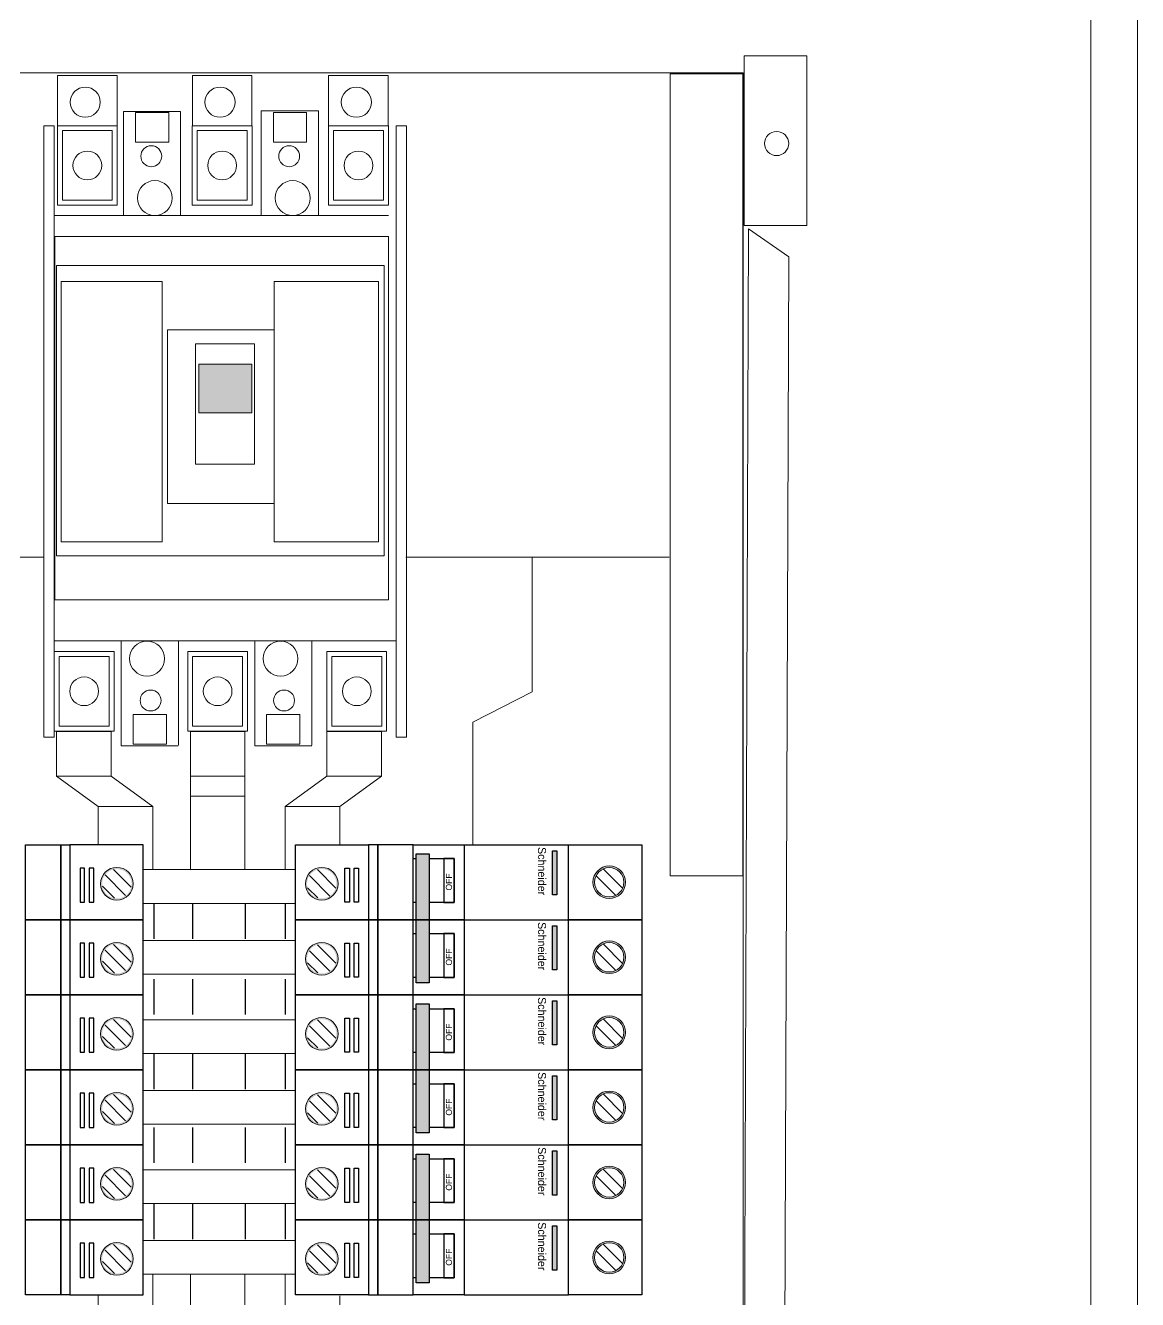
# Model space of a CAD drawing. Header units: inches. Extents: x 18739 to 22272, y 3658 to 7913.
# Drawn here: x 21769.73 to 21795.96, y 5557.59 to 5587.61 of the extents above; entities that cross this region are included whole.
import ezdxf

# ---------------------------------------------------------------- set-up
doc = ezdxf.new("R2010")
doc.units = ezdxf.units.IN
doc.header["$MEASUREMENT"] = 0
for name, color, linetype, lineweight in [('125-250AT', 7, 'Continuous', 13), ('breaker', 8, 'Continuous', 13), ('ENCLOSRURE', 7, 'Continuous', 20), ('LUGS', 251, 'Continuous', 5)]:
    doc.layers.add(name, color=color, linetype=linetype, lineweight=lineweight)
doc.layers.add('20-80AT', color=85, linetype='Continuous')
doc.styles.get("Standard").update_dxf_attribs({"font": 'arial.ttf'})

msp = doc.modelspace()

# ---------------------------------------------------------------- hatches: boundary and pattern name
h = msp.add_hatch(color=3)
h.dxf.hatch_style = 1
h.paths.add_polyline_path([(21778.95079, 5568.09234), (21779.25238, 5568.09234), (21779.25238, 5565.05626), (21778.95079, 5565.05626)])
h = msp.add_hatch(color=3)
h.dxf.hatch_style = 1
h.paths.add_polyline_path([(21782.26239, 5568.16629), (21782.16098, 5568.16629), (21782.16098, 5567.12719), (21782.26239, 5567.12719)])
h = msp.add_hatch(color=3)
h.dxf.hatch_style = 1
h.paths.add_polyline_path([(21782.2624, 5566.39788), (21782.16099, 5566.39788), (21782.16099, 5565.35878), (21782.2624, 5565.35878)])
h = msp.add_hatch(color=3)
h.dxf.hatch_style = 1
h.paths.add_polyline_path([(21778.95078, 5564.55553), (21779.25237, 5564.55553), (21779.25237, 5561.51946), (21778.95078, 5561.51946)])
h = msp.add_hatch(color=3)
h.dxf.hatch_style = 1
h.paths.add_polyline_path([(21782.26238, 5564.62948), (21782.16096, 5564.62948), (21782.16096, 5563.59039), (21782.26238, 5563.59039)])
h = msp.add_hatch(color=3)
h.dxf.hatch_style = 1
h.paths.add_polyline_path([(21782.26239, 5562.86107), (21782.16098, 5562.86107), (21782.16098, 5561.82197), (21782.26239, 5561.82197)])
h = msp.add_hatch(color=3)
h.dxf.hatch_style = 1
h.paths.add_polyline_path([(21778.95077, 5561.01872), (21779.25236, 5561.01872), (21779.25236, 5557.98265), (21778.95077, 5557.98265)])
h = msp.add_hatch(color=3)
h.dxf.hatch_style = 1
h.paths.add_polyline_path([(21782.26237, 5561.09267), (21782.16095, 5561.09267), (21782.16095, 5560.05358), (21782.26237, 5560.05358)])
h = msp.add_hatch(color=3)
h.dxf.hatch_style = 1
h.paths.add_polyline_path([(21782.26238, 5559.32426), (21782.16096, 5559.32426), (21782.16096, 5558.28516), (21782.26238, 5558.28516)])
at = {"layer": 'ENCLOSRURE'}
h = msp.add_hatch(color=6, dxfattribs=at)
h.dxf.hatch_style = 1
h.paths.add_polyline_path([(21775.07006, 5579.63176), (21773.82053, 5579.63176), (21773.82053, 5578.48947), (21775.07006, 5578.48947)])
h = msp.add_hatch(color=253, dxfattribs=at)
h.dxf.hatch_style = 1
h.paths.add_polyline_path([(21783.8859, 5567.42409, 1), (21783.11512, 5567.42409, 1)])
h.paths.add_polyline_path([(21783.84706, 5567.42409, 1), (21783.15397, 5567.42409, 1)], flags=16)
h = msp.add_hatch(color=253, dxfattribs=at)
h.dxf.hatch_style = 1
h.paths.add_polyline_path([(21771.89055, 5567.00374, 1), (21771.89055, 5567.77452, 1)])
h.paths.add_polyline_path([(21771.89055, 5567.73568, -1), (21771.89055, 5567.04259, -1)], flags=16)
h = msp.add_hatch(dxfattribs=at)
h.set_pattern_fill('ANSI31', color=253, scale=1.86272, angle=90)
h.set_pattern_definition([(135, (16649.2052, -7377.22898), (-0.1646427027, -0.1646427027), [])])
h.paths.add_polyline_path([(21771.89055, 5567.73568, 1), (21771.89055, 5567.04259, 1)])
h = msp.add_hatch(color=253, dxfattribs=at)
h.dxf.hatch_style = 1
h.paths.add_polyline_path([(21776.72122, 5567.00375, -1), (21776.72122, 5567.77453, -1)])
h.paths.add_polyline_path([(21776.72122, 5567.73568, 1), (21776.72122, 5567.04259, 1)], flags=16)
h = msp.add_hatch(dxfattribs=at)
h.set_pattern_fill('ANSI31', color=253, scale=1.86272, angle=90)
h.set_pattern_definition([(135, (16649.0698, -7377.22897), (-0.1646427027, -0.1646427027), [])])
h.paths.add_polyline_path([(21776.72122, 5567.73568, -1), (21776.72122, 5567.04259, -1)])
h = msp.add_hatch(dxfattribs=at)
h.set_pattern_fill('ANSI31', color=253, scale=1.86272, angle=90)
h.set_pattern_definition([(135, (16642.2905, -7377.19402), (-0.1646427027, -0.1646427027), [])])
h.paths.add_polyline_path([(21783.84706, 5567.42409, 1), (21783.15397, 5567.42409, 1)])
h = msp.add_hatch(color=253, dxfattribs=at)
h.dxf.hatch_style = 1
h.paths.add_polyline_path([(21771.89055, 5565.23534, 1), (21771.89055, 5566.00612, 1)])
h.paths.add_polyline_path([(21771.89055, 5565.96727, -1), (21771.89055, 5565.27418, -1)], flags=16)
h = msp.add_hatch(color=253, dxfattribs=at)
h.dxf.hatch_style = 1
h.paths.add_polyline_path([(21776.72123, 5565.23534, -1), (21776.72123, 5566.00612, -1)])
h.paths.add_polyline_path([(21776.72123, 5565.96727, 1), (21776.72123, 5565.27418, 1)], flags=16)
h = msp.add_hatch(color=253, dxfattribs=at)
h.dxf.hatch_style = 1
h.paths.add_polyline_path([(21783.88591, 5565.65568, 1), (21783.11513, 5565.65568, 1)])
h.paths.add_polyline_path([(21783.84707, 5565.65568, 1), (21783.15398, 5565.65568, 1)], flags=16)
h = msp.add_hatch(dxfattribs=at)
h.set_pattern_fill('ANSI31', color=253, scale=1.86272, angle=90)
h.set_pattern_definition([(135, (16642.29052, -7378.96243), (-0.1646427027, -0.1646427027), [])])
h.paths.add_polyline_path([(21783.84707, 5565.65568, 1), (21783.15398, 5565.65568, 1)])
h = msp.add_hatch(dxfattribs=at)
h.set_pattern_fill('ANSI31', color=253, scale=1.86272, angle=90)
h.set_pattern_definition([(135, (16649.20518, -7378.99738), (-0.1646427027, -0.1646427027), [])])
h.paths.add_polyline_path([(21771.89055, 5565.96727, 1), (21771.89055, 5565.27418, 1)])
h = msp.add_hatch(dxfattribs=at)
h.set_pattern_fill('ANSI31', color=253, scale=1.86272, angle=90)
h.set_pattern_definition([(135, (16649.06981, -7378.99738), (-0.1646427027, -0.1646427027), [])])
h.paths.add_polyline_path([(21776.72123, 5565.96727, -1), (21776.72123, 5565.27418, -1)])
h = msp.add_hatch(color=253, dxfattribs=at)
h.dxf.hatch_style = 1
h.paths.add_polyline_path([(21771.89054, 5563.46693, 1), (21771.89054, 5564.23771, 1)])
h.paths.add_polyline_path([(21771.89054, 5564.19887, -1), (21771.89054, 5563.50578, -1)], flags=16)
h = msp.add_hatch(dxfattribs=at)
h.set_pattern_fill('ANSI31', color=253, scale=1.86272, angle=90)
h.set_pattern_definition([(135, (16649.20518, -7380.76579), (-0.1646427027, -0.1646427027), [])])
h.paths.add_polyline_path([(21771.89054, 5564.19887, 1), (21771.89054, 5563.50578, 1)])
h = msp.add_hatch(color=253, dxfattribs=at)
h.dxf.hatch_style = 1
h.paths.add_polyline_path([(21776.7212, 5563.46694, -1), (21776.7212, 5564.23772, -1)])
h.paths.add_polyline_path([(21776.7212, 5564.19887, 1), (21776.7212, 5563.50578, 1)], flags=16)
h = msp.add_hatch(dxfattribs=at)
h.set_pattern_fill('ANSI31', color=253, scale=1.86272, angle=90)
h.set_pattern_definition([(135, (16649.06979, -7380.76578), (-0.1646427027, -0.1646427027), [])])
h.paths.add_polyline_path([(21776.7212, 5564.19887, -1), (21776.7212, 5563.50578, -1)])
h = msp.add_hatch(color=253, dxfattribs=at)
h.dxf.hatch_style = 1
h.paths.add_polyline_path([(21783.88589, 5563.88728, 1), (21783.11511, 5563.88728, 1)])
h.paths.add_polyline_path([(21783.84704, 5563.88728, 1), (21783.15395, 5563.88728, 1)], flags=16)
h = msp.add_hatch(dxfattribs=at)
h.set_pattern_fill('ANSI31', color=253, scale=1.86272, angle=90)
h.set_pattern_definition([(135, (16642.2905, -7380.73083), (-0.1646427027, -0.1646427027), [])])
h.paths.add_polyline_path([(21783.84704, 5563.88728, 1), (21783.15395, 5563.88728, 1)])
h = msp.add_hatch(color=253, dxfattribs=at)
h.dxf.hatch_style = 1
h.paths.add_polyline_path([(21771.89054, 5561.69853, 1), (21771.89054, 5562.46931, 1)])
h.paths.add_polyline_path([(21771.89054, 5562.43046, -1), (21771.89054, 5561.73737, -1)], flags=16)
h = msp.add_hatch(dxfattribs=at)
h.set_pattern_fill('ANSI31', color=253, scale=1.86272, angle=90)
h.set_pattern_definition([(135, (16649.20517, -7382.5342), (-0.1646427027, -0.1646427027), [])])
h.paths.add_polyline_path([(21771.89054, 5562.43046, 1), (21771.89054, 5561.73737, 1)])
h = msp.add_hatch(color=253, dxfattribs=at)
h.dxf.hatch_style = 1
h.paths.add_polyline_path([(21776.72122, 5561.69853, -1), (21776.72122, 5562.46931, -1)])
h.paths.add_polyline_path([(21776.72122, 5562.43046, 1), (21776.72122, 5561.73737, 1)], flags=16)
h = msp.add_hatch(dxfattribs=at)
h.set_pattern_fill('ANSI31', color=253, scale=1.86272, angle=90)
h.set_pattern_definition([(135, (16649.0698, -7382.5342), (-0.1646427027, -0.1646427027), [])])
h.paths.add_polyline_path([(21776.72122, 5562.43046, -1), (21776.72122, 5561.73737, -1)])
h = msp.add_hatch(color=253, dxfattribs=at)
h.dxf.hatch_style = 1
h.paths.add_polyline_path([(21783.8859, 5562.11887, 1), (21783.11512, 5562.11887, 1)])
h.paths.add_polyline_path([(21783.84706, 5562.11887, 1), (21783.15397, 5562.11887, 1)], flags=16)
h = msp.add_hatch(dxfattribs=at)
h.set_pattern_fill('ANSI31', color=253, scale=1.86272, angle=90)
h.set_pattern_definition([(135, (16642.2905, -7382.49924), (-0.1646427027, -0.1646427027), [])])
h.paths.add_polyline_path([(21783.84706, 5562.11887, 1), (21783.15397, 5562.11887, 1)])
h = msp.add_hatch(color=253, dxfattribs=at)
h.dxf.hatch_style = 1
h.paths.add_polyline_path([(21771.89053, 5559.93012, 1), (21771.89053, 5560.7009, 1)])
h.paths.add_polyline_path([(21771.89053, 5560.66206, -1), (21771.89053, 5559.96897, -1)], flags=16)
h = msp.add_hatch(dxfattribs=at)
h.set_pattern_fill('ANSI31', color=253, scale=1.86272, angle=90)
h.set_pattern_definition([(135, (16649.20516, -7384.3026), (-0.1646427027, -0.1646427027), [])])
h.paths.add_polyline_path([(21771.89053, 5560.66206, 1), (21771.89053, 5559.96897, 1)])
h = msp.add_hatch(color=253, dxfattribs=at)
h.dxf.hatch_style = 1
h.paths.add_polyline_path([(21776.72119, 5559.93013, -1), (21776.72119, 5560.70091, -1)])
h.paths.add_polyline_path([(21776.72119, 5560.66206, 1), (21776.72119, 5559.96897, 1)], flags=16)
h = msp.add_hatch(dxfattribs=at)
h.set_pattern_fill('ANSI31', color=253, scale=1.86272, angle=90)
h.set_pattern_definition([(135, (16649.06977, -7384.3026), (-0.1646427027, -0.1646427027), [])])
h.paths.add_polyline_path([(21776.72119, 5560.66206, -1), (21776.72119, 5559.96897, -1)])
h = msp.add_hatch(color=253, dxfattribs=at)
h.dxf.hatch_style = 1
h.paths.add_polyline_path([(21783.88588, 5560.35047, 1), (21783.1151, 5560.35047, 1)])
h.paths.add_polyline_path([(21783.84703, 5560.35047, 1), (21783.15394, 5560.35047, 1)], flags=16)
h = msp.add_hatch(dxfattribs=at)
h.set_pattern_fill('ANSI31', color=253, scale=1.86272, angle=90)
h.set_pattern_definition([(135, (16642.29048, -7384.26764), (-0.1646427027, -0.1646427027), [])])
h.paths.add_polyline_path([(21783.84703, 5560.35047, 1), (21783.15394, 5560.35047, 1)])
h = msp.add_hatch(color=253, dxfattribs=at)
h.dxf.hatch_style = 1
h.paths.add_polyline_path([(21771.89052, 5558.16172, 1), (21771.89052, 5558.9325, 1)])
h.paths.add_polyline_path([(21771.89052, 5558.89365, -1), (21771.89052, 5558.20056, -1)], flags=16)
h = msp.add_hatch(dxfattribs=at)
h.set_pattern_fill('ANSI31', color=253, scale=1.86272, angle=90)
h.set_pattern_definition([(135, (16649.20516, -7386.071), (-0.1646427027, -0.1646427027), [])])
h.paths.add_polyline_path([(21771.89052, 5558.89365, 1), (21771.89052, 5558.20056, 1)])
h = msp.add_hatch(color=253, dxfattribs=at)
h.dxf.hatch_style = 1
h.paths.add_polyline_path([(21776.7212, 5558.16172, -1), (21776.7212, 5558.9325, -1)])
h.paths.add_polyline_path([(21776.7212, 5558.89365, 1), (21776.7212, 5558.20056, 1)], flags=16)
h = msp.add_hatch(dxfattribs=at)
h.set_pattern_fill('ANSI31', color=253, scale=1.86272, angle=90)
h.set_pattern_definition([(135, (16649.06979, -7386.071), (-0.1646427027, -0.1646427027), [])])
h.paths.add_polyline_path([(21776.7212, 5558.89365, -1), (21776.7212, 5558.20056, -1)])
h = msp.add_hatch(color=253, dxfattribs=at)
h.dxf.hatch_style = 1
h.paths.add_polyline_path([(21783.88589, 5558.58206, 1), (21783.11511, 5558.58206, 1)])
h.paths.add_polyline_path([(21783.84704, 5558.58206, 1), (21783.15395, 5558.58206, 1)], flags=16)
h = msp.add_hatch(dxfattribs=at)
h.set_pattern_fill('ANSI31', color=253, scale=1.86272, angle=90)
h.set_pattern_definition([(135, (16642.2905, -7386.03605), (-0.1646427027, -0.1646427027), [])])
h.paths.add_polyline_path([(21783.84704, 5558.58206, 1), (21783.15395, 5558.58206, 1)])

# ---------------------------------------------------------------- linework, layer by layer
at = {"color": 0}
for p, q in [((21780.08077, 5568.30842), (21782.54275, 5568.30842)), ((21772.75812, 5566.92179), (21772.75812, 5566.08811)), ((21773.67736, 5566.92179), (21773.67736, 5566.08811)), ((21774.91719, 5566.92179), (21774.91719, 5566.08811)), ((21775.86121, 5566.92179), (21775.86121, 5566.08811)), ((21772.75812, 5565.14334), (21772.75812, 5564.30966)), ((21773.67736, 5565.14334), (21773.67736, 5564.30966)), ((21774.91719, 5565.14334), (21774.91719, 5564.30966)), ((21775.86121, 5565.14334), (21775.86121, 5564.30966)), ((21780.08075, 5564.77161), (21782.54274, 5564.77161)), ((21772.7581, 5563.38498), (21772.7581, 5562.5513)), ((21773.67735, 5563.38498), (21773.67735, 5562.5513)), ((21774.91717, 5563.38498), (21774.91717, 5562.5513)), ((21775.8612, 5563.38498), (21775.8612, 5562.5513)), ((21772.75812, 5561.64604), (21772.75812, 5560.81236)), ((21773.67736, 5561.64604), (21773.67736, 5560.81236)), ((21774.91719, 5561.64604), (21774.91719, 5560.81236)), ((21775.86121, 5561.64604), (21775.86121, 5560.81236)), ((21780.08074, 5561.2348), (21782.54272, 5561.2348)), ((21772.75809, 5559.84817), (21772.75809, 5559.01449)), ((21773.67734, 5559.84817), (21773.67734, 5559.01449)), ((21774.91716, 5559.84817), (21774.91716, 5559.01449)), ((21775.86119, 5559.84817), (21775.86119, 5559.01449)), ((21780.08077, 5557.69799), (21782.54275, 5557.69799))]:
    msp.add_line(p, q, dxfattribs=at)
at = {"color": 3}
for points in [[(21778.95079, 5565.05626), (21778.95079, 5568.09234), (21779.25238, 5568.09234), (21779.25238, 5565.05626)], [(21782.26239, 5568.16629), (21782.26239, 5567.12719), (21782.16098, 5567.12719), (21782.16098, 5568.16629)], [(21782.2624, 5566.39788), (21782.2624, 5565.35878), (21782.16099, 5565.35878), (21782.16099, 5566.39788)], [(21778.95078, 5561.51946), (21778.95078, 5564.55553), (21779.25237, 5564.55553), (21779.25237, 5561.51946)], [(21782.26238, 5564.62948), (21782.26238, 5563.59039), (21782.16096, 5563.59039), (21782.16096, 5564.62948)], [(21782.26239, 5562.86107), (21782.26239, 5561.82197), (21782.16098, 5561.82197), (21782.16098, 5562.86107)], [(21778.95077, 5557.98265), (21778.95077, 5561.01872), (21779.25236, 5561.01872), (21779.25236, 5557.98265)], [(21782.26237, 5561.09267), (21782.26237, 5560.05358), (21782.16095, 5560.05358), (21782.16095, 5561.09267)], [(21782.26238, 5559.32426), (21782.26238, 5558.28516), (21782.16096, 5558.28516), (21782.16096, 5559.32426)]]:
    msp.add_lwpolyline(points, close=True, dxfattribs=at)
at = {"layer": '125-250AT'}
for p, q in [((21772.04439, 5585.58431, -847.11852), (21773.39265, 5585.58431, -847.11852)), ((21772.04439, 5585.58431, -847.11852), (21772.04439, 5583.13698, -847.11852)), ((21772.04439, 5585.58431, -946.22866), (21772.04439, 5583.13698, -946.22866)), ((21772.04439, 5585.58431, -1042.14108), (21772.04439, 5583.13698, -1042.14108)), ((21773.39265, 5585.58431, -847.11852), (21773.39265, 5583.13698, -847.11852)), ((21775.29503, 5585.60516, -847.11852), (21775.29503, 5583.13698, -847.11852)), ((21776.64328, 5585.60516, -847.11852), (21775.29503, 5585.60516, -847.11852)), ((21775.29503, 5585.58431, -946.22866), (21775.29503, 5583.13698, -946.22866)), ((21775.29503, 5585.58431, -1042.14108), (21775.29503, 5583.13698, -1042.14108)), ((21776.64328, 5585.60516, -847.11852), (21776.64328, 5583.13698, -847.11852)), ((21770.16986, 5573.57096, 8.67802), (21770.16986, 5585.24664, 8.67802)), ((21770.16986, 5585.24664, 8.67802), (21770.41413, 5585.24664, 8.67802)), ((21770.41413, 5585.24664, 8.67802), (21770.41413, 5570.84341, 8.67802)), ((21778.4734, 5573.57096, -847.11852), (21778.4734, 5585.24664, -847.11852)), ((21778.4734, 5585.24664, -847.11852), (21778.71767, 5585.24664, -847.11852)), ((21778.71767, 5585.24664, -847.11852), (21778.71767, 5570.84341, -847.11852)), ((21778.2914, 5583.13698, -847.11852), (21770.41413, 5583.13698, 8.67802)), ((21770.16986, 5573.57096, 8.67802), (21770.16974, 5570.84341, 8.67802)), ((21770.16986, 5573.57096, -90.43213), (21770.16986, 5571.12363, -90.43213)), ((21770.16986, 5573.57096, -186.34454), (21770.16986, 5571.12363, -186.34454)), ((21778.4734, 5573.57096, -847.11852), (21778.47328, 5570.84341, -847.11852)), ((21778.4734, 5573.57096, -946.22866), (21778.4734, 5571.12363, -946.22866)), ((21778.4734, 5573.57096, -1042.14108), (21778.4734, 5571.12363, -1042.14108)), ((21770.41413, 5573.11546, 8.67802), (21778.4734, 5573.11546, -847.11852)), ((21771.99482, 5570.63508, -847.11852), (21771.99482, 5573.10327, -847.11852)), ((21773.34308, 5570.65594, -847.11852), (21773.34308, 5573.10327, -847.11852)), ((21773.34308, 5570.65594, -946.22866), (21773.34308, 5573.10327, -946.22866)), ((21773.34308, 5570.65594, -1042.14108), (21773.34308, 5573.10327, -1042.14108)), ((21775.14184, 5570.63508, -1702.91506), (21775.14184, 5573.10327, -1702.91506)), ((21776.4901, 5570.65594, -1702.91506), (21776.4901, 5573.10327, -1702.91506)), ((21776.4901, 5570.65594, -1802.0252), (21776.4901, 5573.10327, -1802.0252)), ((21776.4901, 5570.65594, -1897.93761), (21776.4901, 5573.10327, -1897.93761)), ((21770.41413, 5570.84341, 8.67802), (21770.16974, 5570.84341, 8.67802)), ((21778.71767, 5570.84341, -847.11852), (21778.47328, 5570.84341, -847.11852)), ((21773.33911, 5570.63508, -847.11852), (21771.99482, 5570.63508, -847.11852)), ((21776.48613, 5570.63508, -1702.91506), (21775.14184, 5570.63508, -1702.91506))]:
    msp.add_line(p, q, dxfattribs=at)
for points, elevation in [([(21772.33052, 5585.56082), (21773.11241, 5585.56082), (21773.11241, 5584.86295), (21772.33052, 5584.86295)], -847.11852), ([(21775.58116, 5585.56082), (21776.36305, 5585.56082), (21776.36305, 5584.86295), (21775.58116, 5584.86295)], -847.11852), ([(21770.4892, 5585.25214), (21771.8982, 5585.25214), (21771.8982, 5583.37868), (21770.4892, 5583.37868)], -847.11852), ([(21773.66795, 5585.25214), (21775.07696, 5585.25214), (21775.07696, 5583.37868), (21773.66795, 5583.37868)], -847.11852), ([(21778.2914, 5574.08015), (21770.42961, 5574.08015), (21770.42961, 5582.6415), (21778.2914, 5582.6415)], -847.11852), ([(21770.46911, 5575.1125), (21778.19192, 5575.1125), (21778.19192, 5581.95584), (21770.46911, 5581.95584)], 8.67802), ([(21771.82313, 5570.9881), (21770.41413, 5570.9881), (21770.41413, 5572.86156), (21771.82313, 5572.86156)], 8.67802), ([(21774.97015, 5570.9881), (21773.56115, 5570.9881), (21773.56115, 5572.86156), (21774.97015, 5572.86156)], -847.11852), ([(21778.25164, 5570.9881), (21776.84264, 5570.9881), (21776.84264, 5572.86156), (21778.25164, 5572.86156)], -847.11852), ([(21773.05695, 5570.67943), (21772.27506, 5570.67943), (21772.27506, 5571.37729), (21773.05695, 5571.37729)], -847.11852), ([(21776.20397, 5570.67943), (21775.42208, 5570.67943), (21775.42208, 5571.37729), (21776.20397, 5571.37729)], -1702.91506)]:
    msp.add_lwpolyline(points, close=True, dxfattribs=dict(at, elevation=elevation))
for points in [[(21770.57714, 5575.44923), (21770.57714, 5581.57775), (21772.95676, 5581.57775), (21772.95676, 5575.44923)], [(21775.59777, 5575.44923), (21775.59777, 5581.57775), (21778.06132, 5581.57775), (21778.06132, 5575.44923)], [(21773.0853, 5580.439), (21775.59777, 5580.439), (21775.59777, 5576.35194), (21773.0853, 5576.35194)], [(21773.74534, 5580.11005), (21775.13471, 5580.11005), (21775.13471, 5577.27501), (21773.74534, 5577.27501)], [(21773.82053, 5579.63176), (21775.07006, 5579.63176), (21775.07006, 5578.48947), (21773.82053, 5578.48947)]]:
    msp.add_lwpolyline(points, close=True, dxfattribs=at)
for centre, radius in [((21772.70189, 5584.53352, -847.11852), 0.24673), ((21775.95253, 5584.53352, -847.11852), 0.24673), ((21772.78558, 5583.54697, -847.11852), 0.41096), ((21772.78558, 5583.54697, -944.18459), 0.41096), ((21776.03622, 5583.54697, -847.11852), 0.41096), ((21776.03622, 5583.54697, -944.18459), 0.41096), ((21772.60188, 5572.69328, -847.11852), 0.41096), ((21772.60188, 5572.69328, -944.18459), 0.41096), ((21775.7489, 5572.69328, -1702.91506), 0.41096), ((21775.7489, 5572.69328, -1799.98112), 0.41096), ((21772.68558, 5571.70673, -847.11852), 0.24673), ((21775.8326, 5571.70673, -1702.91506), 0.24673)]:
    msp.add_circle(centre, radius, dxfattribs=at)
at = {"layer": '20-80AT', "color": 0}
for p, q in [((21780.08077, 5566.54006), (21782.54276, 5566.54001)), ((21780.08077, 5564.77169), (21782.54276, 5564.77164)), ((21780.08076, 5563.00325), (21782.54275, 5563.0032)), ((21780.08076, 5561.23488), (21782.54275, 5561.23483)), ((21780.08075, 5559.46644), (21782.54274, 5559.46639)), ((21780.08075, 5557.69808), (21782.54274, 5557.69802))]:
    msp.add_line(p, q, dxfattribs=at)
for points in [[(21769.73482, 5568.30848), (21770.56698, 5568.30848), (21770.56698, 5566.54007), (21769.73482, 5566.54007)], [(21770.56698, 5568.30848), (21770.78476, 5568.30848), (21770.78476, 5566.54009), (21770.56698, 5566.54009)], [(21770.78477, 5568.30849), (21770.78476, 5566.54009), (21772.50976, 5566.54009), (21772.50976, 5568.30849)], [(21777.827, 5568.3085), (21777.82701, 5566.54009), (21776.10201, 5566.54009), (21776.10201, 5568.3085)], [(21778.0448, 5568.30849), (21777.82701, 5568.30849), (21777.82701, 5566.54009), (21778.0448, 5566.54009)], [(21778.87695, 5568.30849), (21778.0448, 5568.30849), (21778.0448, 5566.54008), (21778.87695, 5566.54008)], [(21778.87704, 5566.54007), (21778.87704, 5568.30847), (21780.08076, 5568.30847), (21780.08077, 5566.54007)], [(21784.26774, 5568.30842), (21784.26775, 5566.54001), (21782.54275, 5566.54001), (21782.54275, 5568.30842)], [(21779.84498, 5566.94702), (21779.84498, 5567.98154), (21779.5968, 5567.98154), (21779.5968, 5566.94702)], [(21771.12905, 5566.95294), (21771.12905, 5567.75749), (21771.02156, 5567.75749), (21771.02156, 5566.95294)], [(21771.34645, 5566.95294), (21771.34645, 5567.75749), (21771.23897, 5567.75749), (21771.23897, 5566.95294)], [(21777.26532, 5566.95294), (21777.26532, 5567.7575), (21777.3728, 5567.7575), (21777.3728, 5566.95294)], [(21777.48272, 5566.95294), (21777.48272, 5567.7575), (21777.59021, 5567.7575), (21777.59021, 5566.95294)], [(21769.73481, 5566.54008), (21770.56697, 5566.54008), (21770.56697, 5564.77167), (21769.73481, 5564.77167)], [(21770.56697, 5566.54008), (21770.78476, 5566.54008), (21770.78476, 5564.77168), (21770.56697, 5564.77168)], [(21770.78476, 5566.54009), (21770.78476, 5564.77168), (21772.50975, 5564.77168), (21772.50976, 5566.54009)], [(21777.82701, 5566.54009), (21777.82702, 5564.77168), (21776.10203, 5564.77168), (21776.10202, 5566.54009)], [(21778.04481, 5566.54008), (21777.82702, 5566.54008), (21777.82702, 5564.77168), (21778.04481, 5564.77168)], [(21778.87696, 5566.54008), (21778.04481, 5566.54008), (21778.04481, 5564.77167), (21778.87696, 5564.77167)], [(21778.87706, 5564.77166), (21778.87705, 5566.54006), (21780.08077, 5566.54006), (21780.08078, 5564.77166)], [(21784.26775, 5566.54001), (21784.26776, 5564.7716), (21782.54277, 5564.7716), (21782.54276, 5566.54001)], [(21771.12904, 5565.18453), (21771.12904, 5565.98909), (21771.02155, 5565.98909), (21771.02155, 5565.18453)], [(21771.34645, 5565.18453), (21771.34645, 5565.98909), (21771.23896, 5565.98909), (21771.23896, 5565.18453)], [(21777.26533, 5565.18453), (21777.26533, 5565.98909), (21777.37282, 5565.98909), (21777.37282, 5565.18453)], [(21777.48274, 5565.18453), (21777.48274, 5565.98909), (21777.59022, 5565.98909), (21777.59022, 5565.18453)], [(21779.84499, 5565.1786), (21779.84499, 5566.21313), (21779.59681, 5566.21313), (21779.59681, 5565.1786)], [(21769.73481, 5564.77167), (21770.56696, 5564.77167), (21770.56696, 5563.00326), (21769.73481, 5563.00326)], [(21770.56696, 5564.77167), (21770.78475, 5564.77167), (21770.78475, 5563.00328), (21770.56696, 5563.00328)], [(21770.78476, 5564.77168), (21770.78475, 5563.00328), (21772.50975, 5563.00328), (21772.50975, 5564.77168)], [(21777.82699, 5564.77169), (21777.82699, 5563.00328), (21776.102, 5563.00328), (21776.10199, 5564.77169)], [(21778.04478, 5564.77168), (21777.82699, 5564.77168), (21777.82699, 5563.00328), (21778.04478, 5563.00328)], [(21778.87694, 5564.77168), (21778.04478, 5564.77168), (21778.04478, 5563.00327), (21778.87694, 5563.00327)], [(21778.87703, 5563.00326), (21778.87703, 5564.77167), (21780.08075, 5564.77167), (21780.08075, 5563.00326)], [(21784.26773, 5564.77161), (21784.26774, 5563.0032), (21782.54274, 5563.0032), (21782.54274, 5564.77161)], [(21771.12903, 5563.41613), (21771.12903, 5564.22068), (21771.02155, 5564.22068), (21771.02155, 5563.41613)], [(21771.34644, 5563.41613), (21771.34644, 5564.22068), (21771.23895, 5564.22068), (21771.23895, 5563.41613)], [(21777.26531, 5563.41613), (21777.26531, 5564.22069), (21777.37279, 5564.22069), (21777.37279, 5563.41613)], [(21777.48271, 5563.41613), (21777.48271, 5564.22069), (21777.5902, 5564.22069), (21777.5902, 5563.41613)], [(21779.84496, 5563.41021), (21779.84496, 5564.44473), (21779.59679, 5564.44473), (21779.59679, 5563.41021)], [(21769.7348, 5563.00327), (21770.56696, 5563.00327), (21770.56696, 5561.23486), (21769.7348, 5561.23486)], [(21770.56696, 5563.00327), (21770.78475, 5563.00327), (21770.78475, 5561.23487), (21770.56696, 5561.23487)], [(21770.78475, 5563.00328), (21770.78475, 5561.23487), (21772.50974, 5561.23487), (21772.50975, 5563.00328)], [(21777.827, 5563.00328), (21777.82701, 5561.23487), (21776.10201, 5561.23487), (21776.10201, 5563.00328)], [(21778.0448, 5563.00327), (21777.82701, 5563.00327), (21777.82701, 5561.23487), (21778.0448, 5561.23487)], [(21778.87695, 5563.00327), (21778.0448, 5563.00327), (21778.0448, 5561.23486), (21778.87695, 5561.23486)], [(21778.87704, 5561.23485), (21778.87704, 5563.00325), (21780.08076, 5563.00325), (21780.08077, 5561.23485)], [(21784.26774, 5563.0032), (21784.26775, 5561.23479), (21782.54275, 5561.23479), (21782.54275, 5563.0032)], [(21771.12903, 5561.64772), (21771.12903, 5562.45228), (21771.02154, 5562.45228), (21771.02154, 5561.64772)], [(21771.34643, 5561.64772), (21771.34643, 5562.45228), (21771.23895, 5562.45228), (21771.23895, 5561.64772)], [(21777.26532, 5561.64772), (21777.26532, 5562.45228), (21777.3728, 5562.45228), (21777.3728, 5561.64772)], [(21777.48272, 5561.64772), (21777.48272, 5562.45228), (21777.59021, 5562.45228), (21777.59021, 5561.64772)], [(21779.84498, 5561.6418), (21779.84498, 5562.67632), (21779.5968, 5562.67632), (21779.5968, 5561.6418)], [(21769.73479, 5561.23486), (21770.56695, 5561.23486), (21770.56695, 5559.46645), (21769.73479, 5559.46645)], [(21770.56695, 5561.23486), (21770.78474, 5561.23486), (21770.78474, 5559.46647), (21770.56695, 5559.46647)], [(21770.78475, 5561.23487), (21770.78474, 5559.46647), (21772.50973, 5559.46647), (21772.50974, 5561.23487)], [(21777.82697, 5561.23488), (21777.82698, 5559.46647), (21776.10199, 5559.46647), (21776.10198, 5561.23488)], [(21778.04477, 5561.23487), (21777.82698, 5561.23487), (21777.82698, 5559.46647), (21778.04477, 5559.46647)], [(21778.87693, 5561.23487), (21778.04477, 5561.23487), (21778.04477, 5559.46646), (21778.87693, 5559.46646)], [(21778.87702, 5559.46645), (21778.87701, 5561.23486), (21780.08073, 5561.23486), (21780.08074, 5559.46645)], [(21784.26772, 5561.2348), (21784.26772, 5559.46639), (21782.54273, 5559.46639), (21782.54272, 5561.2348)], [(21779.84495, 5559.8734), (21779.84495, 5560.90792), (21779.59677, 5560.90792), (21779.59677, 5559.8734)], [(21771.12902, 5559.87932), (21771.12902, 5560.68387), (21771.02154, 5560.68387), (21771.02154, 5559.87932)], [(21771.34643, 5559.87932), (21771.34643, 5560.68387), (21771.23894, 5560.68387), (21771.23894, 5559.87932)], [(21777.26529, 5559.87932), (21777.26529, 5560.68388), (21777.37278, 5560.68388), (21777.37278, 5559.87932)], [(21777.4827, 5559.87932), (21777.4827, 5560.68388), (21777.59019, 5560.68388), (21777.59019, 5559.87932)], [(21769.73479, 5559.46646), (21770.56694, 5559.46646), (21770.56694, 5557.69805), (21769.73479, 5557.69805)], [(21770.56694, 5559.46646), (21770.78473, 5559.46646), (21770.78473, 5557.69806), (21770.56694, 5557.69806)], [(21770.78474, 5559.46647), (21770.78473, 5557.69806), (21772.50973, 5557.69806), (21772.50973, 5559.46647)], [(21777.82699, 5559.46647), (21777.82699, 5557.69806), (21776.102, 5557.69806), (21776.10199, 5559.46647)], [(21778.04478, 5559.46646), (21777.82699, 5559.46646), (21777.82699, 5557.69806), (21778.04478, 5557.69806)], [(21778.87694, 5559.46646), (21778.04478, 5559.46646), (21778.04478, 5557.69805), (21778.87694, 5557.69805)], [(21778.87703, 5557.69804), (21778.87703, 5559.46644), (21780.08075, 5559.46644), (21780.08075, 5557.69804)], [(21784.26773, 5559.46639), (21784.26774, 5557.69798), (21782.54274, 5557.69798), (21782.54274, 5559.46639)], [(21779.84496, 5558.10499), (21779.84496, 5559.13951), (21779.59679, 5559.13951), (21779.59679, 5558.10499)], [(21771.12902, 5558.11091), (21771.12902, 5558.91547), (21771.02153, 5558.91547), (21771.02153, 5558.11091)], [(21771.34642, 5558.11091), (21771.34642, 5558.91547), (21771.23894, 5558.91547), (21771.23894, 5558.11091)], [(21777.26531, 5558.11091), (21777.26531, 5558.91547), (21777.37279, 5558.91547), (21777.37279, 5558.11091)], [(21777.48271, 5558.11091), (21777.48271, 5558.91547), (21777.5902, 5558.91547), (21777.5902, 5558.11091)]]:
    msp.add_lwpolyline(points, close=True, dxfattribs=at)
for points in [[(21780.08077, 5568.30842), (21780.08077, 5566.54005), (21782.54275, 5566.54005), (21782.54275, 5568.30842)], [(21778.95079, 5566.94702), (21778.87705, 5566.94702), (21778.87705, 5567.98154), (21778.95079, 5567.98154)], [(21779.25238, 5567.98154), (21779.84498, 5567.98154), (21779.84498, 5566.94702), (21779.25238, 5566.94702)], [(21780.08077, 5566.54005), (21778.87696, 5566.54007)], [(21778.87696, 5566.54006), (21778.9508, 5566.54006)], [(21779.25239, 5566.54005), (21780.08077, 5566.54004)], [(21780.08078, 5566.54001), (21780.08078, 5564.77164), (21782.54276, 5564.77164), (21782.54276, 5566.54001)], [(21778.9508, 5565.1786), (21778.87706, 5565.1786), (21778.87706, 5566.21313), (21778.9508, 5566.21313)], [(21779.25239, 5566.21313), (21779.84499, 5566.21313), (21779.84499, 5565.1786), (21779.25239, 5565.1786)], [(21780.08075, 5564.77161), (21780.08075, 5563.00324), (21782.54274, 5563.00324), (21782.54274, 5564.77161)], [(21778.95078, 5563.41021), (21778.87703, 5563.41021), (21778.87703, 5564.44473), (21778.95078, 5564.44473)], [(21779.25236, 5564.44473), (21779.84496, 5564.44473), (21779.84496, 5563.41021), (21779.25236, 5563.41021)], [(21780.08076, 5563.00325), (21778.87695, 5563.00326)], [(21778.87695, 5563.00325), (21778.95078, 5563.00325)], [(21779.25237, 5563.00324), (21780.08076, 5563.00323)], [(21780.08077, 5563.0032), (21780.08077, 5561.23483), (21782.54275, 5561.23483), (21782.54275, 5563.0032)], [(21778.95079, 5561.6418), (21778.87705, 5561.6418), (21778.87705, 5562.67632), (21778.95079, 5562.67632)], [(21779.25238, 5562.67632), (21779.84498, 5562.67632), (21779.84498, 5561.6418), (21779.25238, 5561.6418)], [(21780.08074, 5561.2348), (21780.08074, 5559.46643), (21782.54272, 5559.46643), (21782.54272, 5561.2348)], [(21778.95077, 5559.8734), (21778.87702, 5559.8734), (21778.87702, 5560.90792), (21778.95076, 5560.90792)], [(21779.25235, 5560.90792), (21779.84495, 5560.90792), (21779.84495, 5559.8734), (21779.25235, 5559.8734)], [(21780.08075, 5559.46644), (21778.87694, 5559.46645)], [(21778.87694, 5559.46644), (21778.95077, 5559.46644)], [(21779.25236, 5559.46644), (21780.08075, 5559.46642)], [(21780.08075, 5559.46639), (21780.08075, 5557.69802), (21782.54274, 5557.69802), (21782.54274, 5559.46639)], [(21778.95078, 5558.10499), (21778.87703, 5558.10499), (21778.87703, 5559.13951), (21778.95078, 5559.13951)], [(21779.25236, 5559.13951), (21779.84496, 5559.13951), (21779.84496, 5558.10499), (21779.25236, 5558.10499)]]:
    msp.add_lwpolyline(points, dxfattribs=at)
at = {"layer": 'breaker'}
for points, elevation in [([(21771.89658, 5586.43662), (21771.89658, 5585.25214), (21770.49082, 5585.25214), (21770.49082, 5586.43662)], -847.11852), ([(21775.07534, 5586.43662), (21775.07534, 5585.25214), (21773.66957, 5585.25214), (21773.66957, 5586.43662)], -847.11852), ([(21778.28978, 5586.43662), (21778.28978, 5585.25214), (21776.88402, 5585.25214), (21776.88402, 5586.43662)], -847.11852), ([(21776.8824, 5585.25214), (21778.2914, 5585.25214), (21778.2914, 5583.37868), (21776.8824, 5583.37868)], -847.11852), ([(21770.60447, 5585.13687), (21771.78293, 5585.13687), (21771.78293, 5583.49396), (21770.60447, 5583.49396)], -847.11852), ([(21773.78323, 5585.13687), (21774.96168, 5585.13687), (21774.96168, 5583.49396), (21773.78323, 5583.49396)], -847.11852), ([(21776.99767, 5585.13687), (21778.17612, 5585.13687), (21778.17612, 5583.49396), (21776.99767, 5583.49396)], -847.11852), ([(21770.5294, 5572.74629), (21771.70786, 5572.74629), (21771.70786, 5571.10338), (21770.5294, 5571.10338)], 8.67802), ([(21773.67642, 5572.74629), (21774.85488, 5572.74629), (21774.85488, 5571.10338), (21773.67642, 5571.10338)], -847.11852), ([(21776.95792, 5572.74629), (21778.13637, 5572.74629), (21778.13637, 5571.10338), (21776.95792, 5571.10338)], -847.11852)]:
    msp.add_lwpolyline(points, close=True, dxfattribs=dict(at, elevation=elevation))
for centre, radius in [((21771.14405, 5585.80645, -90.77189), 0.35533), ((21774.32281, 5585.80645, -90.77189), 0.35533), ((21777.53725, 5585.80645, -90.77189), 0.35533), ((21771.1937, 5584.31541, -847.23737), 0.33867), ((21771.1937, 5584.31541, -949.04479), 0.33867), ((21771.1937, 5584.31541, -1046.7023), 0.33867), ((21774.37246, 5584.31541, -847.23737), 0.33867), ((21774.37246, 5584.31541, -949.04479), 0.33867), ((21774.37246, 5584.31541, -1046.7023), 0.33867), ((21777.5869, 5584.31541, -847.23737), 0.33867), ((21777.5869, 5584.31541, -949.04479), 0.33867), ((21777.5869, 5584.31541, -1046.7023), 0.33867), ((21771.11863, 5571.92483, 8.55917), 0.33867), ((21771.11863, 5571.92483, -93.24825), 0.33867), ((21771.11863, 5571.92483, -190.90577), 0.33867), ((21774.26565, 5571.92483, -847.23737), 0.33867), ((21774.26565, 5571.92483, -949.04479), 0.33867), ((21774.26565, 5571.92483, -1046.7023), 0.33867), ((21777.54714, 5571.92483, -847.23737), 0.33867), ((21777.54714, 5571.92483, -949.04479), 0.33867), ((21777.54714, 5571.92483, -1046.7023), 0.33867)]:
    msp.add_circle(centre, radius, dxfattribs=at)
at = {"layer": 'ENCLOSRURE', "color": 252}
for p, q in [((21763.95561, 5575.08097), (21770.16746, 5575.08097)), ((21778.70482, 5575.08097), (21784.91667, 5575.08097)), ((21781.685, 5575.08241), (21781.685, 5571.91312)), ((21781.685, 5571.91312), (21780.28672, 5571.1994)), ((21780.28672, 5571.1994), (21780.28672, 5568.30842))]:
    msp.add_line(p, q, dxfattribs=at)
at = {"layer": 'ENCLOSRURE'}
for p, q in [((21770.46471, 5569.9212), (21771.44862, 5569.20669)), ((21771.75293, 5569.9212), (21772.73685, 5569.20669)), ((21776.84443, 5569.9212), (21775.86052, 5569.20669)), ((21778.13266, 5569.9212), (21777.14874, 5569.20669))]:
    msp.add_line(p, q, dxfattribs=at)
for points in [[(21752.52715, 5602.33962), (21795.95755, 5602.33962), (21795.95755, 5546.36977), (21752.52715, 5546.36977)], [(21753.62715, 5601.23962), (21794.85755, 5601.23962), (21794.85755, 5547.37085), (21753.62715, 5547.37085)], [(21786.67844, 5586.89627), (21788.16145, 5586.89627), (21788.16145, 5582.89894), (21786.67844, 5582.89894)], [(21761.96177, 5586.4964), (21786.65539, 5586.4964), (21786.65539, 5554.64788), (21761.96177, 5554.64788)], [(21786.78757, 5582.81988), (21787.73501, 5582.16429), (21787.63719, 5556.74254), (21786.68975, 5556.24014)], [(21770.46471, 5570.97429), (21771.75293, 5570.97429), (21771.75293, 5569.9212), (21770.46471, 5569.9212)], [(21774.91088, 5570.97429), (21773.62266, 5570.97429), (21773.62266, 5569.9212), (21774.91088, 5569.9212)], [(21778.13266, 5570.97429), (21776.84443, 5570.97429), (21776.84443, 5569.9212), (21778.13266, 5569.9212)], [(21773.62266, 5569.9212), (21774.91088, 5569.9212), (21774.91088, 5569.44972), (21773.62266, 5569.44972)], [(21772.50545, 5567.72169), (21776.09917, 5567.72169), (21776.09917, 5566.92672), (21772.50545, 5566.92672)], [(21772.50545, 5566.05354), (21776.09917, 5566.05354), (21776.09917, 5565.25858), (21772.50545, 5565.25858)], [(21772.50544, 5564.18488), (21776.09916, 5564.18488), (21776.09916, 5563.38991), (21772.50544, 5563.38991)], [(21772.50544, 5562.51673), (21776.09916, 5562.51673), (21776.09916, 5561.72177), (21772.50544, 5561.72177)], [(21772.50542, 5560.64807), (21776.09915, 5560.64807), (21776.09915, 5559.8531), (21772.50542, 5559.8531)], [(21772.50542, 5558.97992), (21776.09915, 5558.97992), (21776.09915, 5558.18496), (21772.50542, 5558.18496)]]:
    msp.add_lwpolyline(points, close=True, dxfattribs=at)
at = {"layer": 'ENCLOSRURE', "color": 252}
msp.add_lwpolyline([(21784.94063, 5586.47098), (21786.65282, 5586.47098), (21786.65282, 5567.57604), (21784.94063, 5567.57604)], close=True, dxfattribs=at)
at = {"layer": 'ENCLOSRURE'}
for points in [[(21774.91088, 5567.73633), (21774.91088, 5569.44972), (21773.62266, 5569.44972), (21773.62266, 5567.72519)], [(21771.44862, 5568.30537), (21771.44862, 5569.20669), (21772.73685, 5569.20669), (21772.73685, 5567.71571)], [(21777.14874, 5568.30537), (21777.14874, 5569.20669), (21775.86052, 5569.20669), (21775.86052, 5567.71571)], [(21772.73685, 5558.1835), (21772.73685, 5556.44891), (21771.44862, 5556.44891), (21771.44862, 5557.67969)], [(21773.62266, 5558.18824), (21773.62266, 5556.44688), (21774.91088, 5556.44688), (21774.91088, 5558.18632)], [(21775.86052, 5558.18325), (21775.86052, 5556.44994), (21777.14874, 5556.44994), (21777.14874, 5557.68036)]]:
    msp.add_lwpolyline(points, dxfattribs=at)
msp.add_circle((21787.44674, 5584.83249), 0.28501, dxfattribs=at)
at = {"layer": 'LUGS'}
for centre, radius in [((21783.50051, 5567.42409, -0.38824), 0.38539), ((21783.50054, 5567.42421, -0.38824), 0.38539), ((21771.89055, 5567.38913, -4.00193), 0.38539), ((21776.72122, 5567.38914, -4.00193), 0.38539), ((21783.50051, 5567.42409, -0.19412), 0.34654), ((21771.89055, 5565.62073, -4.00193), 0.38539), ((21776.72123, 5565.62073, -4.00193), 0.38539), ((21783.50052, 5565.65568, -0.38824), 0.38539), ((21783.50056, 5565.6558, -0.38824), 0.38539), ((21783.50052, 5565.65568, -0.19412), 0.34654), ((21771.89054, 5563.85232, -4.00193), 0.38539), ((21776.7212, 5563.85233, -4.00193), 0.38539), ((21783.5005, 5563.88728, -0.38824), 0.38539), ((21783.50053, 5563.88741, -0.38824), 0.38539), ((21783.5005, 5563.88728, -0.19412), 0.34654), ((21771.89054, 5562.08392, -4.00193), 0.38539), ((21776.72122, 5562.08392, -4.00193), 0.38539), ((21783.50051, 5562.11887, -0.38824), 0.38539), ((21783.50054, 5562.11899, -0.38824), 0.38539), ((21783.50051, 5562.11887, -0.19412), 0.34654), ((21771.89053, 5560.31551, -4.00193), 0.38539), ((21776.72119, 5560.31552, -4.00193), 0.38539), ((21783.50049, 5560.35047, -0.38824), 0.38539), ((21783.50052, 5560.3506, -0.38824), 0.38539), ((21783.50049, 5560.35047, -0.19412), 0.34654), ((21771.89052, 5558.54711, -4.00193), 0.38539), ((21776.7212, 5558.54711, -4.00193), 0.38539), ((21783.5005, 5558.58206, -0.38824), 0.38539), ((21783.50053, 5558.58218, -0.38824), 0.38539), ((21783.5005, 5558.58206, -0.19412), 0.34654)]:
    msp.add_circle(centre, radius, dxfattribs=at)

# ---------------------------------------------------------------- texts
for p in [(21779.79203, 5567.22855), (21779.79204, 5565.46014), (21779.79202, 5563.69174), (21779.79203, 5561.92333), (21779.792, 5560.15493), (21779.79202, 5558.38652)]:
    msp.add_text('OFF', height=0.144518, rotation=90).set_placement(p)
at = {"char_height": 0.1886298, "attachment_point": 7, "rotation": 270}
for insert in [(21781.81798, 5568.25391), (21781.81799, 5566.4855), (21781.81796, 5564.7171), (21781.81798, 5562.94869), (21781.81795, 5561.18029), (21781.81796, 5559.41188)]:
    msp.add_mtext_dynamic_manual_height_columns('{\\fBradley Hand ITC|b0|i0|c0|p66;Schneider}', width=35.0550439, gutter_width=1, heights=[0.83509], dxfattribs=dict(at, insert=insert))

doc.saveas('drawing.dxf')
